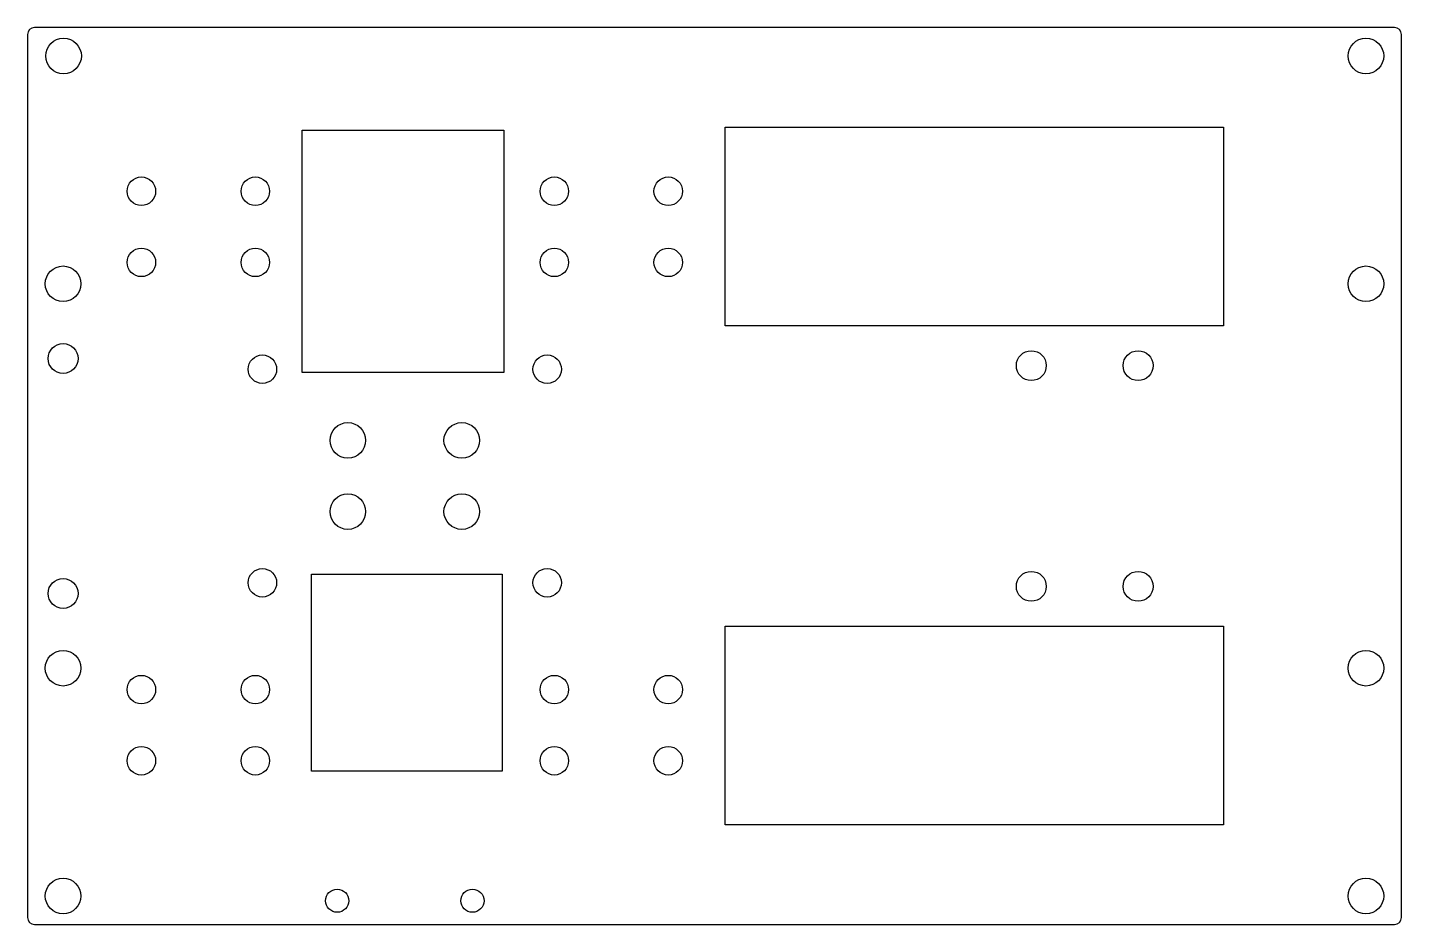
# Model space of a CAD drawing. Extents: x -53 to 140, y -63 to 63.
import ezdxf

# ---------------------------------------------------------------- set-up
doc = ezdxf.new("R2010")
doc.units = 0
doc.layers.get('0').update_dxf_attribs({"linetype": 'continuous'})

# ---------------------------------------------------------------- blocks, each defined once
blk = doc.blocks.new('SHAPE2DVIEW')
at = {"color": 0}
for p, q in [((-53, 62), (-53, -62)), ((139, 63), (-52, 63)), ((140, -62), (140, 62)), ((-14.421563, 48.591103), (13.913884, 48.591103)), ((-14.421563, 14.544634), (-14.421563, 48.591103)), ((13.913884, 48.591103), (13.913884, 14.544634)), ((45, 49), (115, 49)), ((45, 21.108473), (45, 49)), ((115, 49), (115, 21.108473)), ((115, 21.108473), (45, 21.108473)), ((13.913884, 14.544634), (-14.421563, 14.544634)), ((-13.103637, -13.790819), (13.694231, -13.790819)), ((-13.103637, -41.4673), (-13.103637, -13.790819)), ((13.694231, -13.790819), (13.694231, -41.4673)), ((45, -21.108473), (115, -21.108473)), ((45, -49), (45, -21.108473)), ((115, -21.108473), (115, -49)), ((13.694231, -41.4673), (-13.103637, -41.4673)), ((115, -49), (45, -49)), ((-52, -63), (139, -63))]:
    blk.add_line(p, q, dxfattribs=at)
for centre, radius in [((-47.931396, 59), 2.5), ((135, 59), 2.5), ((-37, 40), 2), ((-21, 40), 2), ((21, 40), 2), ((37, 40), 2), ((-37, 30), 2), ((-21, 30), 2), ((21, 30), 2), ((37, 30), 2), ((-48, 27), 2.5), ((135, 27), 2.5), ((-48, 16.5), 2.1), ((88, 15.5), 2.1), ((103, 15.5), 2.1), ((-20, 15), 2), ((20, 15), 2), ((-8, 5), 2.5), ((8, 5), 2.5), ((-8, -5), 2.5), ((8, -5), 2.5), ((-20, -15), 2), ((20, -15), 2), ((88, -15.5), 2.1), ((103, -15.5), 2.1), ((-48, -16.5), 2.1), ((-48, -27), 2.5), ((135, -27), 2.5), ((-37, -30), 2), ((-21, -30), 2), ((21, -30), 2), ((37, -30), 2), ((-37, -40), 2), ((-21, -40), 2), ((21, -40), 2), ((37, -40), 2), ((-48, -59), 2.5), ((135, -59), 2.5), ((-9.5, -59.658745), 1.625), ((9.5, -59.658745), 1.625)]:
    blk.add_circle(centre, radius, dxfattribs=at)
for centre, start, end in [((-52, 62), 90, -180), ((139, 62), 0, 90), ((-52, -62), -180, -90), ((139, -62), -90, 0)]:
    blk.add_arc(centre, 1, start, end, dxfattribs=at)

msp = doc.modelspace()

# ---------------------------------------------------------------- block references
at = {"color": 0}
msp.add_blockref('SHAPE2DVIEW', (0, 0), dxfattribs=at)

doc.saveas('drawing.dxf')
